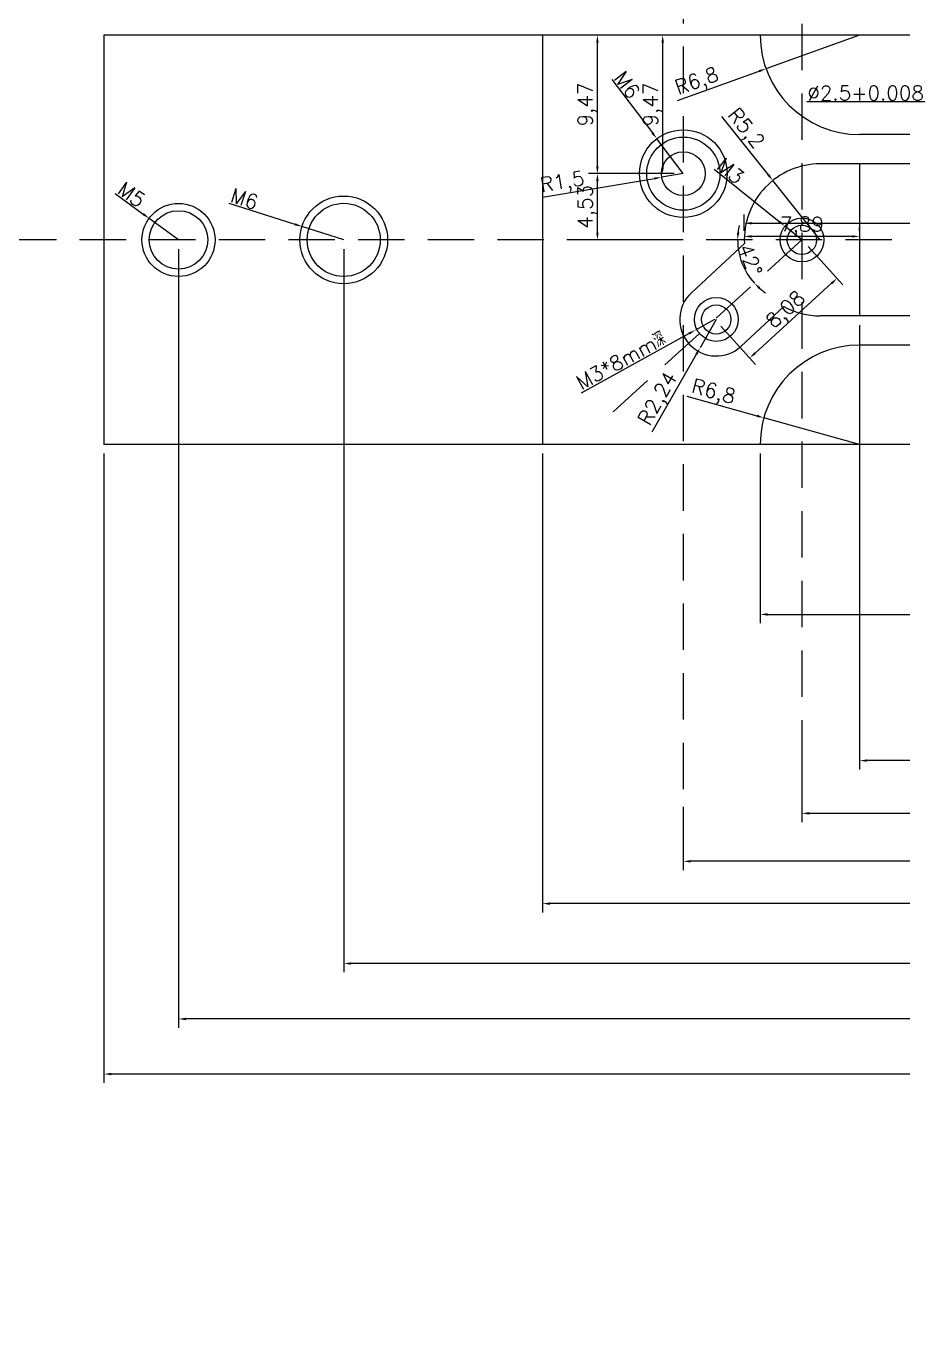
# Model space of a CAD drawing. Header units: millimetres. Extents: x 6817 to 10425, y -2870 to -164.
# Drawn here: x 9686.4 to 9746.4, y -462.8 to -373.3 of the extents above; entities that cross this region are included whole.
import ezdxf

# ---------------------------------------------------------------- set-up
doc = ezdxf.new("R2010")
doc.units = ezdxf.units.MM
doc.linetypes.add('HIDDEN', pattern=[9.525, 6.35, -3.175])
doc.layers.add('图层2', color=108, linetype='Continuous')
doc.styles.get("Standard").update_dxf_attribs({"font": 'txt', "bigfont": 'gbcbig.shx'})
doc.dimstyles.new('ISO-25', dxfattribs={"dimtxt": 1, "dimasz": 0.5, "dimexe": 0.6, "dimexo": 0.625, "dimgap": 0.1, "dimtad": 1, "dimtxsty": 'Standard', "dimcen": 2.5, "dimadec": 0, "dimazin": 0, "dimtfac": 1, "dimtmove": 0, "dimatfit": 3, "dimfxl": 1, "dimarcsym": 0})

# ---------------------------------------------------------------- blocks, each defined once
blk = doc.blocks.new('*D1215')
at = {"layer": 'Defpoints', "color": 0, "linetype": 'ByBlock', "transparency": 16777216}
for p in [(9743.433, -393.131), (9815.545, -403.181), (9743.433, -423.555)]:
    blk.add_point(p, dxfattribs=at)
at = {"layer": '图层2', "color": 0, "linetype": 'ByBlock', "lineweight": -2, "transparency": 16777216}
for p, q in [((9743.433, -393.756), (9743.433, -424.155)), ((9815.545, -403.806), (9815.545, -424.155)), ((9815.045, -423.555), (9743.933, -423.555))]:
    blk.add_line(p, q, dxfattribs=at)
at = {"layer": '图层2', "color": 0, "linetype": 'ByBlock', "transparency": 16777216}
for points in [[(9743.933, -423.472), (9743.933, -423.639), (9743.433, -423.555)], [(9815.045, -423.472), (9815.045, -423.639), (9815.545, -423.555)]]:
    blk.add_solid(points, dxfattribs=at)
at = {"layer": '图层2', "color": 0, "linetype": 'ByBlock', "transparency": 16777216, "insert": (9779.489, -422.872), "char_height": 1, "attachment_point": 5}
blk.add_mtext('72,11', dxfattribs=at)
blk = doc.blocks.new('*D725')
at = {"layer": 'Defpoints', "color": 0, "linetype": 'ByBlock', "transparency": 16777216}
for p in [(9815.545, -403.181), (9739.489, -423.174), (9739.489, -427.165)]:
    blk.add_point(p, dxfattribs=at)
at = {"layer": '图层2', "color": 0, "linetype": 'ByBlock', "lineweight": -2, "transparency": 16777216}
for p, q in [((9815.545, -403.806), (9815.545, -427.765)), ((9739.489, -423.799), (9739.489, -427.765)), ((9815.045, -427.165), (9739.989, -427.165))]:
    blk.add_line(p, q, dxfattribs=at)
at = {"layer": '图层2', "color": 0, "linetype": 'ByBlock', "transparency": 16777216}
for points in [[(9739.989, -427.082), (9739.989, -427.249), (9739.489, -427.165)], [(9815.045, -427.082), (9815.045, -427.249), (9815.545, -427.165)]]:
    blk.add_solid(points, dxfattribs=at)
at = {"layer": '图层2', "color": 0, "linetype": 'ByBlock', "transparency": 16777216, "insert": (9777.517, -426.482), "char_height": 1, "attachment_point": 5}
blk.add_mtext('76,06', dxfattribs=at)
blk = doc.blocks.new('*D726')
at = {"layer": 'Defpoints', "color": 0, "linetype": 'ByBlock', "transparency": 16777216}
for p in [(9815.545, -403.181), (9731.375, -426.089), (9731.375, -430.445)]:
    blk.add_point(p, dxfattribs=at)
at = {"layer": '图层2', "color": 0, "linetype": 'ByBlock', "lineweight": -2, "transparency": 16777216}
for p, q in [((9815.545, -403.806), (9815.545, -431.045)), ((9731.375, -426.714), (9731.375, -431.045)), ((9815.045, -430.445), (9731.875, -430.445))]:
    blk.add_line(p, q, dxfattribs=at)
at = {"layer": '图层2', "color": 0, "linetype": 'ByBlock', "transparency": 16777216}
for points in [[(9731.875, -430.362), (9731.875, -430.528), (9731.375, -430.445)], [(9815.045, -430.362), (9815.045, -430.528), (9815.545, -430.445)]]:
    blk.add_solid(points, dxfattribs=at)
at = {"layer": '图层2', "color": 0, "linetype": 'ByBlock', "transparency": 16777216, "insert": (9773.46, -429.762), "char_height": 1, "attachment_point": 5}
blk.add_mtext('84,17', dxfattribs=at)
blk = doc.blocks.new('*D1216')
at = {"layer": 'Defpoints', "color": 0, "linetype": 'ByBlock', "transparency": 16777216}
for p in [(9721.745, -401.931), (9815.545, -403.181), (9721.745, -433.342)]:
    blk.add_point(p, dxfattribs=at)
at = {"layer": '图层2', "color": 0, "linetype": 'ByBlock', "lineweight": -2, "transparency": 16777216}
for p, q in [((9721.745, -402.556), (9721.745, -433.942)), ((9815.545, -403.806), (9815.545, -433.942)), ((9815.045, -433.342), (9722.245, -433.342))]:
    blk.add_line(p, q, dxfattribs=at)
at = {"layer": '图层2', "color": 0, "linetype": 'ByBlock', "transparency": 16777216}
for points in [[(9722.245, -433.258), (9722.245, -433.425), (9721.745, -433.342)], [(9815.045, -433.258), (9815.045, -433.425), (9815.545, -433.342)]]:
    blk.add_solid(points, dxfattribs=at)
at = {"layer": '图层2', "color": 0, "linetype": 'ByBlock', "transparency": 16777216, "insert": (9768.645, -432.658), "char_height": 1, "attachment_point": 5}
blk.add_mtext('93,8', dxfattribs=at)
blk = doc.blocks.new('*D727')
at = {"layer": 'Defpoints', "color": 0, "linetype": 'ByBlock', "transparency": 16777216}
for p in [(9708.145, -387.931), (9815.545, -403.181), (9708.145, -437.438)]:
    blk.add_point(p, dxfattribs=at)
at = {"layer": '图层2', "color": 0, "linetype": 'ByBlock', "lineweight": -2, "transparency": 16777216}
for p, q in [((9708.145, -388.556), (9708.145, -438.038)), ((9815.545, -403.806), (9815.545, -438.038)), ((9815.045, -437.438), (9708.645, -437.438))]:
    blk.add_line(p, q, dxfattribs=at)
at = {"layer": '图层2', "color": 0, "linetype": 'ByBlock', "transparency": 16777216}
for points in [[(9708.645, -437.355), (9708.645, -437.522), (9708.145, -437.438)], [(9815.045, -437.355), (9815.045, -437.522), (9815.545, -437.438)]]:
    blk.add_solid(points, dxfattribs=at)
at = {"layer": '图层2', "color": 0, "linetype": 'ByBlock', "transparency": 16777216, "insert": (9761.845, -436.755), "char_height": 1, "attachment_point": 5}
blk.add_mtext('107,4', dxfattribs=at)
blk = doc.blocks.new('*D1217')
at = {"layer": 'Defpoints', "color": 0, "linetype": 'ByBlock', "transparency": 16777216}
for p in [(9691.745, -401.931), (9815.545, -402.556), (9691.745, -444.998)]:
    blk.add_point(p, dxfattribs=at)
at = {"layer": '图层2', "color": 0, "linetype": 'ByBlock', "lineweight": -2, "transparency": 16777216}
for p, q in [((9691.745, -402.556), (9691.745, -445.598)), ((9815.545, -403.181), (9815.545, -445.598)), ((9815.045, -444.998), (9692.245, -444.998))]:
    blk.add_line(p, q, dxfattribs=at)
at = {"layer": '图层2', "color": 0, "linetype": 'ByBlock', "transparency": 16777216}
for points in [[(9692.245, -444.915), (9692.245, -445.082), (9691.745, -444.998)], [(9815.045, -444.915), (9815.045, -445.082), (9815.545, -444.998)]]:
    blk.add_solid(points, dxfattribs=at)
at = {"layer": '图层2', "color": 0, "linetype": 'ByBlock', "transparency": 16777216, "insert": (9753.645, -444.315), "char_height": 1, "attachment_point": 5}
blk.add_mtext('123,8', dxfattribs=at)
blk = doc.blocks.new('*D729')
at = {"layer": 'Defpoints', "color": 0, "linetype": 'ByBlock', "transparency": 16777216}
for p in [(9738.32, -386.991), (9739.489, -387.931)]:
    blk.add_point(p, dxfattribs=at)
at = {"layer": '图层2', "color": 0, "linetype": 'ByBlock', "lineweight": -2, "transparency": 16777216}
for p, q in [((9733.49, -383.105), (9737.931, -386.677)), ((9739.489, -387.931), (9738.32, -386.991))]:
    blk.add_line(p, q, dxfattribs=at)
at = {"layer": '图层2', "color": 0, "linetype": 'ByBlock', "transparency": 16777216}
blk.add_solid([(9737.983, -386.612), (9737.879, -386.742), (9738.32, -386.991)], dxfattribs=at)
at = {"layer": '图层2', "color": 0, "linetype": 'ByBlock', "transparency": 16777216, "insert": (9734.594, -383.222), "char_height": 1, "attachment_point": 5, "rotation": 321.18159}
blk.add_mtext('M3', dxfattribs=at)
blk = doc.blocks.new('*D1220')
at = {"layer": 'Defpoints', "color": 0, "linetype": 'ByBlock', "transparency": 16777216}
for p in [(9737.497, -383.87), (9740.745, -387.931)]:
    blk.add_point(p, dxfattribs=at)
at = {"layer": '图层2', "color": 0, "linetype": 'ByBlock', "lineweight": -2, "transparency": 16777216}
for p, q in [((9733.992, -379.487), (9737.185, -383.48)), ((9740.745, -387.931), (9737.497, -383.87))]:
    blk.add_line(p, q, dxfattribs=at)
at = {"layer": '图层2', "color": 0, "linetype": 'ByBlock', "transparency": 16777216}
blk.add_solid([(9737.25, -383.428), (9737.12, -383.532), (9737.497, -383.87)], dxfattribs=at)
at = {"layer": '图层2', "color": 0, "linetype": 'ByBlock', "transparency": 16777216, "insert": (9735.577, -380.375), "char_height": 1, "attachment_point": 5, "rotation": 308.65356}
blk.add_mtext('R5,2', dxfattribs=at)
blk = doc.blocks.new('*D1221')
at = {"layer": 'Defpoints', "color": 0, "linetype": 'ByBlock', "transparency": 16777216}
for p in [(9743.433, -373.931), (9737.03, -376.221)]:
    blk.add_point(p, dxfattribs=at)
at = {"layer": '图层2', "color": 0, "linetype": 'ByBlock', "lineweight": -2, "transparency": 16777216}
for p, q in [((9743.433, -373.931), (9737.03, -376.221)), ((9730.979, -378.386), (9736.559, -376.39))]:
    blk.add_line(p, q, dxfattribs=at)
at = {"layer": '图层2', "color": 0, "linetype": 'ByBlock', "transparency": 16777216}
blk.add_solid([(9736.531, -376.311), (9736.587, -376.468), (9737.03, -376.221)], dxfattribs=at)
at = {"layer": '图层2', "color": 0, "linetype": 'ByBlock', "transparency": 16777216, "insert": (9732.334, -377.176), "char_height": 1, "attachment_point": 5, "rotation": 19.68368}
blk.add_mtext('R6,8', dxfattribs=at)
blk = doc.blocks.new('*D1222')
at = {"layer": 'Defpoints', "color": 0, "linetype": 'ByBlock', "transparency": 16777216}
for p in [(9736.883, -400.102), (9743.433, -401.931)]:
    blk.add_point(p, dxfattribs=at)
at = {"layer": '图层2', "color": 0, "linetype": 'ByBlock', "lineweight": -2, "transparency": 16777216}
for p, q in [((9731.605, -398.628), (9736.402, -399.967)), ((9743.433, -401.931), (9736.883, -400.102))]:
    blk.add_line(p, q, dxfattribs=at)
at = {"layer": '图层2', "color": 0, "linetype": 'ByBlock', "transparency": 16777216}
blk.add_solid([(9736.424, -399.887), (9736.379, -400.048), (9736.883, -400.102)], dxfattribs=at)
at = {"layer": '图层2', "color": 0, "linetype": 'ByBlock', "transparency": 16777216, "insert": (9733.41, -398.422), "char_height": 1, "attachment_point": 5, "rotation": 344.39497}
blk.add_mtext('R6,8', dxfattribs=at)
blk = doc.blocks.new('*D730')
at = {"layer": 'Defpoints', "color": 0, "linetype": 'ByBlock', "transparency": 16777216}
for p in [(9733.515, -393.377), (9732.201, -394.1)]:
    blk.add_point(p, dxfattribs=at)
at = {"layer": '图层2', "color": 0, "linetype": 'ByBlock', "lineweight": -2, "transparency": 16777216}
for p, q in [((9733.515, -393.377), (9732.201, -394.1)), ((9724.401, -398.393), (9731.763, -394.341))]:
    blk.add_line(p, q, dxfattribs=at)
at = {"layer": '图层2', "color": 0, "linetype": 'ByBlock', "transparency": 16777216}
blk.add_solid([(9731.723, -394.268), (9731.803, -394.414), (9732.201, -394.1)], dxfattribs=at)
at = {"layer": '图层2', "color": 0, "linetype": 'ByBlock', "transparency": 16777216, "insert": (9727.104, -396.177), "char_height": 1, "attachment_point": 5, "rotation": 28.82586}
blk.add_mtext('M3*8mm深', dxfattribs=at)
blk = doc.blocks.new('*D731')
at = {"layer": 'Defpoints', "color": 0, "linetype": 'ByBlock', "transparency": 16777216}
for p in [(9733.629, -393.377), (9732.518, -395.322)]:
    blk.add_point(p, dxfattribs=at)
at = {"layer": '图层2', "color": 0, "linetype": 'ByBlock', "lineweight": -2, "transparency": 16777216}
for p, q in [((9733.629, -393.377), (9732.518, -395.322)), ((9729.234, -401.069), (9732.27, -395.756))]:
    blk.add_line(p, q, dxfattribs=at)
at = {"layer": '图层2', "color": 0, "linetype": 'ByBlock', "transparency": 16777216}
blk.add_solid([(9732.197, -395.715), (9732.342, -395.798), (9732.518, -395.322)], dxfattribs=at)
at = {"layer": '图层2', "color": 0, "linetype": 'ByBlock', "transparency": 16777216, "insert": (9729.724, -398.835), "char_height": 1, "attachment_point": 5, "rotation": 60.25846}
blk.add_mtext('R2,24', dxfattribs=at)
blk = doc.blocks.new('*D732')
at = {"layer": 'Defpoints', "color": 0, "linetype": 'ByBlock', "transparency": 16777216}
for p in [(9705.288, -387.018), (9708.145, -387.931)]:
    blk.add_point(p, dxfattribs=at)
at = {"layer": '图层2', "color": 0, "linetype": 'ByBlock', "lineweight": -2, "transparency": 16777216}
for p, q in [((9700.278, -385.416), (9704.812, -386.865)), ((9708.145, -387.931), (9705.288, -387.018))]:
    blk.add_line(p, q, dxfattribs=at)
at = {"layer": '图层2', "color": 0, "linetype": 'ByBlock', "transparency": 16777216}
blk.add_solid([(9704.837, -386.786), (9704.786, -386.945), (9705.288, -387.018)], dxfattribs=at)
at = {"layer": '图层2', "color": 0, "linetype": 'ByBlock', "transparency": 16777216, "insert": (9701.35, -385.129), "char_height": 1, "attachment_point": 5, "rotation": 342.27297}
blk.add_mtext('M6', dxfattribs=at)
blk = doc.blocks.new('*D734')
at = {"layer": 'Defpoints', "color": 0, "linetype": 'ByBlock', "transparency": 16777216}
for p in [(9748.361, -378.485), (9748.361, -380.731), (9750.861, -380.731)]:
    blk.add_point(p, dxfattribs=at)
at = {"layer": '图层2', "color": 0, "linetype": 'ByBlock', "lineweight": -2, "transparency": 16777216}
for p, q in [((9748.361, -378.485), (9739.828, -378.485)), ((9748.361, -380.106), (9748.361, -377.885)), ((9750.361, -378.485), (9748.861, -378.485)), ((9750.861, -380.106), (9750.861, -377.885))]:
    blk.add_line(p, q, dxfattribs=at)
at = {"layer": '图层2', "color": 0, "linetype": 'ByBlock', "transparency": 16777216}
for points in [[(9748.861, -378.401), (9748.861, -378.568), (9748.361, -378.485)], [(9750.361, -378.401), (9750.361, -378.568), (9750.861, -378.485)]]:
    blk.add_solid(points, dxfattribs=at)
at = {"layer": '图层2', "color": 0, "linetype": 'ByBlock', "transparency": 16777216, "insert": (9743.845, -377.885), "char_height": 1, "attachment_point": 5}
blk.add_mtext('%%C2.5+0.008', dxfattribs=at)
blk = doc.blocks.new('*D738')
at = {"layer": 'Defpoints', "color": 0, "linetype": 'ByBlock', "transparency": 16777216}
for p in [(9729.564, -381.01), (9731.375, -383.401)]:
    blk.add_point(p, dxfattribs=at)
at = {"layer": '图层2', "color": 0, "linetype": 'ByBlock', "lineweight": -2, "transparency": 16777216}
for p, q in [((9726.489, -376.949), (9729.262, -380.611)), ((9731.375, -383.401), (9729.564, -381.01))]:
    blk.add_line(p, q, dxfattribs=at)
at = {"layer": '图层2', "color": 0, "linetype": 'ByBlock', "transparency": 16777216}
blk.add_solid([(9729.328, -380.561), (9729.196, -380.661), (9729.564, -381.01)], dxfattribs=at)
at = {"layer": '图层2', "color": 0, "linetype": 'ByBlock', "transparency": 16777216, "insert": (9727.53, -377.331), "char_height": 1, "attachment_point": 5, "rotation": 307.13927}
blk.add_mtext('M6', dxfattribs=at)
blk = doc.blocks.new('*D1228')
at = {"layer": 'Defpoints', "color": 0, "linetype": 'ByBlock', "transparency": 16777216}
for p in [(9729.895, -383.646), (9731.375, -383.401)]:
    blk.add_point(p, dxfattribs=at)
at = {"layer": '图层2', "color": 0, "linetype": 'ByBlock', "lineweight": -2, "transparency": 16777216}
for p, q in [((9721.733, -385), (9729.402, -383.728)), ((9731.375, -383.401), (9729.895, -383.646))]:
    blk.add_line(p, q, dxfattribs=at)
at = {"layer": '图层2', "color": 0, "linetype": 'ByBlock', "transparency": 16777216}
blk.add_solid([(9729.388, -383.646), (9729.416, -383.81), (9729.895, -383.646)], dxfattribs=at)
at = {"layer": '图层2', "color": 0, "linetype": 'ByBlock', "transparency": 16777216, "insert": (9723.117, -384.078), "char_height": 1, "attachment_point": 5, "rotation": 9.41569}
blk.add_mtext('R1,5', dxfattribs=at)
blk = doc.blocks.new('*D739')
at = {"layer": 'Defpoints', "color": 0, "linetype": 'ByBlock', "transparency": 16777216}
for p in [(9725.498, -383.401), (9731.375, -383.401), (9729.135, -387.931)]:
    blk.add_point(p, dxfattribs=at)
at = {"layer": '图层2', "color": 0, "linetype": 'ByBlock', "lineweight": -2, "transparency": 16777216}
for p, q in [((9730.75, -383.401), (9724.898, -383.401)), ((9725.498, -387.431), (9725.498, -383.901)), ((9728.51, -387.931), (9724.898, -387.931))]:
    blk.add_line(p, q, dxfattribs=at)
at = {"layer": '图层2', "color": 0, "linetype": 'ByBlock', "transparency": 16777216}
for points in [[(9725.415, -383.901), (9725.582, -383.901), (9725.498, -383.401)], [(9725.415, -387.431), (9725.582, -387.431), (9725.498, -387.931)]]:
    blk.add_solid(points, dxfattribs=at)
at = {"layer": '图层2', "color": 0, "linetype": 'ByBlock', "transparency": 16777216, "insert": (9724.815, -385.666), "char_height": 1, "attachment_point": 5, "rotation": 90}
blk.add_mtext('4,53', dxfattribs=at)
blk = doc.blocks.new('*D1330')
at = {"layer": 'Defpoints', "color": 0, "linetype": 'ByBlock', "transparency": 16777216}
for p in [(9725.498, -373.931), (9731.375, -373.931), (9731.375, -383.401)]:
    blk.add_point(p, dxfattribs=at)
at = {"layer": '图层2', "color": 0, "linetype": 'ByBlock', "lineweight": -2, "transparency": 16777216}
for p, q in [((9730.75, -373.931), (9724.898, -373.931)), ((9725.498, -382.901), (9725.498, -374.431)), ((9730.75, -383.401), (9724.898, -383.401))]:
    blk.add_line(p, q, dxfattribs=at)
at = {"layer": '图层2', "color": 0, "linetype": 'ByBlock', "transparency": 16777216}
for points in [[(9725.415, -374.431), (9725.582, -374.431), (9725.498, -373.931)], [(9725.415, -382.901), (9725.582, -382.901), (9725.498, -383.401)]]:
    blk.add_solid(points, dxfattribs=at)
at = {"layer": '图层2', "color": 0, "linetype": 'ByBlock', "transparency": 16777216, "insert": (9724.815, -378.666), "char_height": 1, "attachment_point": 5, "rotation": 90}
blk.add_mtext('9,47', dxfattribs=at)
blk = doc.blocks.new('*D1331')
at = {"layer": 'Defpoints', "color": 0, "linetype": 'ByBlock', "transparency": 16777216}
for p in [(9652.686, -387.931), (9739.489, -387.931), (9826.604, -387.931), (9735.224, -389.004), (9726.097, -400.14)]:
    blk.add_point(p, dxfattribs=at)
at = {"layer": '图层2', "color": 0, "linetype": 'ByBlock', "transparency": 16777216}
for start, end in [(166.96588, 173.48294), (180, 222.35383), (228.87089, 235.38795)]:
    blk.add_arc((9739.489, -387.931), 4.398, start, end, dxfattribs=at)
for points in [[(9735.203, -387.437), (9735.036, -387.427), (9735.091, -387.931)], [(9736.538, -391.303), (9736.654, -391.184), (9736.239, -390.894)]]:
    blk.add_solid(points, dxfattribs=at)
at = {"layer": '图层2', "color": 0, "linetype": 'ByBlock', "transparency": 16777216, "insert": (9735.947, -389.303), "char_height": 1, "attachment_point": 5, "rotation": 291.17691}
blk.add_mtext('42°', dxfattribs=at)
blk = doc.blocks.new('*D786')
at = {"layer": 'Defpoints', "color": 0, "linetype": 'ByBlock', "transparency": 16777216}
for p in [(9739.489, -387.931), (9733.515, -393.377), (9735.916, -396.011)]:
    blk.add_point(p, dxfattribs=at)
at = {"layer": '图层2', "color": 0, "linetype": 'ByBlock', "lineweight": -2, "transparency": 16777216}
for p, q in [((9739.91, -388.393), (9742.294, -391.008)), ((9741.521, -390.902), (9736.286, -395.674)), ((9733.936, -393.839), (9736.32, -396.454))]:
    blk.add_line(p, q, dxfattribs=at)
at = {"layer": '图层2', "color": 0, "linetype": 'ByBlock', "transparency": 16777216}
for points in [[(9741.465, -390.84), (9741.577, -390.963), (9741.89, -390.565)], [(9736.23, -395.613), (9736.342, -395.736), (9735.916, -396.011)]]:
    blk.add_solid(points, dxfattribs=at)
at = {"layer": '图层2', "color": 0, "linetype": 'ByBlock', "transparency": 16777216, "insert": (9738.443, -392.783), "char_height": 1, "attachment_point": 5, "rotation": 42.35383}
blk.add_mtext('8,08', dxfattribs=at)
blk = doc.blocks.new('*D787')
at = {"layer": 'Defpoints', "color": 0, "linetype": 'ByBlock', "transparency": 16777216}
for p in [(9694.828, -386.458), (9696.845, -387.935)]:
    blk.add_point(p, dxfattribs=at)
at = {"layer": '图层2', "color": 0, "linetype": 'ByBlock', "lineweight": -2, "transparency": 16777216}
for p, q in [((9692.516, -384.764), (9694.425, -386.162)), ((9696.845, -387.935), (9694.828, -386.458))]:
    blk.add_line(p, q, dxfattribs=at)
at = {"layer": '图层2', "color": 0, "linetype": 'ByBlock', "transparency": 16777216}
blk.add_solid([(9694.474, -386.095), (9694.376, -386.23), (9694.828, -386.458)], dxfattribs=at)
at = {"layer": '图层2', "color": 0, "linetype": 'ByBlock', "transparency": 16777216, "insert": (9693.623, -384.831), "char_height": 1, "attachment_point": 5, "rotation": 323.78526}
blk.add_mtext('M5', dxfattribs=at)
blk = doc.blocks.new('*D788')
at = {"layer": 'Defpoints', "color": 0, "linetype": 'ByBlock', "transparency": 16777216}
for p in [(9696.845, -387.935), (9815.545, -402.556), (9696.845, -441.232)]:
    blk.add_point(p, dxfattribs=at)
at = {"layer": '图层2', "color": 0, "linetype": 'ByBlock', "lineweight": -2, "transparency": 16777216}
for p, q in [((9696.845, -388.56), (9696.845, -441.832)), ((9815.545, -403.181), (9815.545, -441.832)), ((9815.045, -441.232), (9697.345, -441.232))]:
    blk.add_line(p, q, dxfattribs=at)
at = {"layer": '图层2', "color": 0, "linetype": 'ByBlock', "transparency": 16777216}
for points in [[(9697.345, -441.149), (9697.345, -441.315), (9696.845, -441.232)], [(9815.045, -441.149), (9815.045, -441.315), (9815.545, -441.232)]]:
    blk.add_solid(points, dxfattribs=at)
at = {"layer": '图层2', "color": 0, "linetype": 'ByBlock', "transparency": 16777216, "insert": (9756.195, -440.549), "char_height": 1, "attachment_point": 5}
blk.add_mtext('118,7', dxfattribs=at)
blk = doc.blocks.new('*D1851')
at = {"layer": 'Defpoints', "color": 0, "linetype": 'ByBlock'}
for p in [(9736.633, -401.931), (9815.545, -401.931), (9815.545, -413.555)]:
    blk.add_point(p, dxfattribs=at)
at = {"layer": '图层2', "color": 0, "linetype": 'ByBlock', "lineweight": -2}
for p, q in [((9736.633, -402.556), (9736.633, -414.155)), ((9815.545, -402.556), (9815.545, -414.155)), ((9737.133, -413.555), (9815.045, -413.555))]:
    blk.add_line(p, q, dxfattribs=at)
at = {"layer": '图层2', "color": 0, "linetype": 'ByBlock'}
for points in [[(9737.133, -413.472), (9737.133, -413.639), (9736.633, -413.555)], [(9815.045, -413.472), (9815.045, -413.639), (9815.545, -413.555)]]:
    blk.add_solid(points, dxfattribs=at)
at = {"layer": '图层2', "color": 0, "linetype": 'ByBlock', "insert": (9776.089, -412.872), "char_height": 1, "attachment_point": 5}
blk.add_mtext('78,91', dxfattribs=at)
blk = doc.blocks.new('*D1859')
at = {"layer": 'Defpoints', "color": 0, "linetype": 'ByBlock'}
for p in [(9792.952, -386.797), (9735.545, -387.931), (9792.952, -387.931)]:
    blk.add_point(p, dxfattribs=at)
at = {"layer": '图层2', "color": 0, "linetype": 'ByBlock', "lineweight": -2}
for p, q in [((9735.545, -387.306), (9735.545, -386.197)), ((9792.952, -387.306), (9792.952, -386.197)), ((9736.045, -386.797), (9792.452, -386.797))]:
    blk.add_line(p, q, dxfattribs=at)
at = {"layer": '图层2', "color": 0, "linetype": 'ByBlock'}
for points in [[(9736.045, -386.713), (9736.045, -386.88), (9735.545, -386.797)], [(9792.452, -386.713), (9792.452, -386.88), (9792.952, -386.797)]]:
    blk.add_solid(points, dxfattribs=at)
at = {"layer": '图层2', "color": 0, "linetype": 'ByBlock', "insert": (9764.249, -386.113), "char_height": 1, "attachment_point": 5}
blk.add_mtext('57,41', dxfattribs=at)
blk = doc.blocks.new('*D1860')
at = {"layer": 'Defpoints', "color": 0, "linetype": 'ByBlock'}
for p in [(9735.545, -387.695), (9735.545, -387.931), (9743.433, -387.931)]:
    blk.add_point(p, dxfattribs=at)
at = {"layer": '图层2', "color": 0, "linetype": 'ByBlock', "lineweight": -2}
for p, q in [((9735.545, -387.306), (9735.545, -387.095)), ((9743.433, -387.306), (9743.433, -387.095)), ((9742.933, -387.695), (9736.045, -387.695))]:
    blk.add_line(p, q, dxfattribs=at)
at = {"layer": '图层2', "color": 0, "linetype": 'ByBlock'}
for points in [[(9736.045, -387.611), (9736.045, -387.778), (9735.545, -387.695)], [(9742.933, -387.611), (9742.933, -387.778), (9743.433, -387.695)]]:
    blk.add_solid(points, dxfattribs=at)
at = {"layer": '图层2', "color": 0, "linetype": 'ByBlock', "insert": (9739.489, -387.011), "char_height": 1, "attachment_point": 5}
blk.add_mtext('7,89', dxfattribs=at)
blk = doc.blocks.new('*D1873')
at = {"layer": 'Defpoints', "color": 0, "linetype": 'ByBlock'}
for p in [(9729.964, -373.931), (9731.375, -373.931), (9731.375, -383.401)]:
    blk.add_point(p, dxfattribs=at)
at = {"layer": '图层2', "color": 0, "linetype": 'ByBlock', "lineweight": -2}
for p, q in [((9730.75, -373.931), (9729.364, -373.931)), ((9729.964, -382.901), (9729.964, -374.431)), ((9730.75, -383.401), (9729.364, -383.401))]:
    blk.add_line(p, q, dxfattribs=at)
at = {"layer": '图层2', "color": 0, "linetype": 'ByBlock'}
for points in [[(9729.881, -374.431), (9730.048, -374.431), (9729.964, -373.931)], [(9729.881, -382.901), (9730.048, -382.901), (9729.964, -383.401)]]:
    blk.add_solid(points, dxfattribs=at)
at = {"layer": '图层2', "color": 0, "linetype": 'ByBlock', "insert": (9729.281, -378.666), "char_height": 1, "attachment_point": 5, "rotation": 90}
blk.add_mtext('9,47', dxfattribs=at)
blk = doc.blocks.new('*D2126')
at = {"layer": 'Defpoints', "color": 0, "linetype": 'ByBlock'}
for p in [(10223.657, -339.202), (10223.657, -344.877), (10247.603, -344.877)]:
    blk.add_point(p, dxfattribs=at)
at = {"layer": 'Defpoints', "color": 0, "linetype": 'ByBlock', "transparency": 16777216}
for p in [(8490.813, -2490.52), (8490.813, -2500.59), (8495.813, -2500.59)]:
    blk.add_point(p, dxfattribs=at)
at = {"layer": '图层2', "color": 0, "linetype": 'ByBlock', "lineweight": -2}
for p, q in [((10224.282, -339.202), (10248.203, -339.202)), ((10247.603, -339.702), (10247.603, -344.377)), ((10224.282, -344.877), (10248.203, -344.877))]:
    blk.add_line(p, q, dxfattribs=at)
at = {"layer": '图层2', "color": 0, "linetype": 'ByBlock', "lineweight": -2, "transparency": 16777216}
for p, q in [((8490.813, -2499.965), (8490.813, -2489.92)), ((8495.313, -2490.52), (8491.313, -2490.52)), ((8495.813, -2499.965), (8495.813, -2489.92))]:
    blk.add_line(p, q, dxfattribs=at)
at = {"layer": '图层2', "color": 0, "linetype": 'ByBlock'}
for points in [[(10247.52, -339.702), (10247.687, -339.702), (10247.603, -339.202)], [(10247.52, -344.377), (10247.687, -344.377), (10247.603, -344.877)]]:
    blk.add_solid(points, dxfattribs=at)
at = {"layer": '图层2', "color": 0, "linetype": 'ByBlock', "transparency": 16777216}
for points in [[(8491.313, -2490.437), (8491.313, -2490.604), (8490.813, -2490.52)], [(8495.313, -2490.437), (8495.313, -2490.604), (8495.813, -2490.52)]]:
    blk.add_solid(points, dxfattribs=at)
at = {"layer": '图层2', "color": 0, "linetype": 'ByBlock', "insert": (10246.92, -342.039), "char_height": 1, "attachment_point": 5, "rotation": 90}
blk.add_mtext('5,67', dxfattribs=at)
at = {"layer": '图层2', "color": 0, "linetype": 'ByBlock', "transparency": 16777216, "insert": (8493.313, -2489.17), "char_height": 2.5, "attachment_point": 5}
blk.add_mtext('5', dxfattribs=at)
blk = doc.blocks.new('*D2135')
at = {"layer": 'Defpoints', "color": 0, "linetype": 'ByBlock'}
for p in [(10217.809, -308.872), (10215.309, -322.353), (10217.809, -322.353), (8520.699, -2501.899), (8521.923, -2501.875), (8521.325, -2502.94), (8534.065, -2513.083), (8534.065, -2513.083)]:
    blk.add_point(p, dxfattribs=at)
at = {"layer": '图层2', "color": 0, "linetype": 'ByBlock', "lineweight": -2}
for p, q in [((10215.309, -321.728), (10215.309, -308.272)), ((10215.809, -308.872), (10217.309, -308.872)), ((10217.809, -321.728), (10217.809, -308.272)), ((8521.603, -2500.9), (8522.675, -2499.803)), ((8521.464, -2501.451), (8520.818, -2500.855)), ((8520.836, -2502.55), (8519.961, -2501.854))]:
    blk.add_line(p, q, dxfattribs=at)
for start, end in [(135.64919, 137.29304), (138.93689, 139.83176)]:
    blk.add_arc((8534.065, -2513.083), 17.428, start, end, dxfattribs=at)
at = {"layer": '图层2', "color": 0, "linetype": 'ByBlock'}
for points in [[(10215.809, -308.788), (10215.809, -308.955), (10215.309, -308.872)], [(10217.309, -308.788), (10217.309, -308.955), (10217.809, -308.872)], [(8520.863, -2501.579), (8520.987, -2501.69), (8521.259, -2501.262)], [(8520.812, -2501.894), (8520.683, -2501.788), (8520.431, -2502.228)]]:
    blk.add_solid(points, dxfattribs=at)
at = {"layer": '图层2', "color": 0, "linetype": 'ByBlock', "insert": (10216.559, -308.188), "char_height": 1, "attachment_point": 5}
blk.add_mtext('2,5', dxfattribs=at)
at = {"layer": '图层2', "color": 0, "linetype": 'ByBlock', "insert": (8521.71, -2499.932), "char_height": 1, "attachment_point": 5, "rotation": 45.64919}
blk.add_mtext('4°', dxfattribs=at)
blk = doc.blocks.new('*D2136')
at = {"layer": 'Defpoints', "color": 0, "linetype": 'ByBlock'}
for p in [(10215.309, -305.16), (10187.985, -322.353), (10215.309, -322.353), (8518.444, -2501.943), (8521.325, -2502.94), (8518.95, -2504.556), (8534.065, -2513.083), (8534.065, -2513.083)]:
    blk.add_point(p, dxfattribs=at)
at = {"layer": '图层2', "color": 0, "linetype": 'ByBlock', "lineweight": -2}
for p, q in [((10187.985, -321.728), (10187.985, -304.56)), ((10188.485, -305.16), (10214.809, -305.16)), ((10215.309, -321.728), (10215.309, -304.56)), ((8520.836, -2502.55), (8518.586, -2500.759)), ((8518.406, -2504.249), (8516.832, -2503.361))]:
    blk.add_line(p, q, dxfattribs=at)
blk.add_arc((8534.065, -2513.083), 19.186, 142.96881, 149.0795, dxfattribs=at)
at = {"layer": '图层2', "color": 0, "linetype": 'ByBlock'}
for points in [[(10188.485, -305.076), (10188.485, -305.243), (10187.985, -305.16)], [(10214.809, -305.076), (10214.809, -305.243), (10215.309, -305.16)], [(8518.683, -2501.477), (8518.815, -2501.579), (8519.055, -2501.133)], [(8517.678, -2503.266), (8517.534, -2503.182), (8517.355, -2503.656)]]:
    blk.add_solid(points, dxfattribs=at)
at = {"layer": '图层2', "color": 0, "linetype": 'ByBlock', "insert": (10201.647, -304.476), "char_height": 1, "attachment_point": 5}
blk.add_mtext('27,32', dxfattribs=at)
at = {"layer": '图层2', "color": 0, "linetype": 'ByBlock', "insert": (8517.657, -2502.025), "char_height": 1, "attachment_point": 5, "rotation": 56.02416}
blk.add_mtext('9°', dxfattribs=at)

msp = doc.modelspace()

# ---------------------------------------------------------------- linework, layer by layer
at = {"layer": '图层2', "color": 3, "linetype": 'HIDDEN', "ltscale": 0.5}
for p, q in [((9731.375, -360.423), (9731.375, -426.089)), ((9739.489, -363.629), (9739.489, -425.02)), ((9826.604, -387.931), (9652.686, -387.931)), ((9739.489, -387.931), (9726.097, -400.14))]:
    msp.add_line(p, q, dxfattribs=at)
at = {"layer": '图层2', "color": 2, "linetype": 'ByBlock'}
for p, q in [((9691.745, -373.931), (9691.745, -401.931)), ((9812.545, -373.931), (9691.745, -373.931)), ((9721.745, -373.931), (9721.745, -401.931)), ((9787.752, -380.731), (9743.433, -380.731)), ((9787.752, -382.731), (9740.745, -382.731)), ((9743.433, -382.731), (9743.433, -393.131)), ((9735.551, -388.178), (9731.927, -391.546)), ((9738.252, -392.494), (9735.331, -395.208)), ((9787.752, -393.131), (9740.745, -393.131)), ((9787.752, -395.131), (9743.433, -395.131)), ((9812.545, -401.931), (9691.745, -401.931))]:
    msp.add_line(p, q, dxfattribs=at)
at = {"layer": '图层2', "color": 4, "linetype": 'ByBlock'}
for centre, radius in [((9731.375, -383.401), 3), ((9708.145, -387.931), 3), ((9696.845, -387.935), 2.5), ((9739.489, -387.931), 1.5), ((9733.629, -393.377), 1.5)]:
    msp.add_circle(centre, radius, dxfattribs=at)
at = {"layer": '图层2', "color": 1, "linetype": 'ByBlock'}
for centre, radius in [((9731.375, -383.401), 2.5), ((9731.375, -383.401), 1.5), ((9708.145, -387.931), 2.5), ((9696.845, -387.935), 2), ((9739.489, -387.931), 1), ((9733.629, -393.377), 1)]:
    msp.add_circle(centre, radius, dxfattribs=at)
at = {"layer": '图层2', "color": 2, "linetype": 'ByBlock'}
for centre, radius, start, end in [((9743.433, -373.931), 6.8, 180, 270), ((9740.745, -387.931), 5.2, 90, 182.72003), ((9733.629, -393.377), 2.5, 132.90356, 312.90356), ((9740.745, -387.931), 5.2, 241.34289, 270), ((9743.433, -401.931), 6.8, 90, 180)]:
    msp.add_arc(centre, radius, start, end, dxfattribs=at)

# ---------------------------------------------------------------- dimensions: what is measured, and where the dimension line sits
for base, p1, p2, picture, middle in [((10215.309, -305.16), (10187.985, -322.353), (10215.309, -322.353), '*D2136', (10201.647, -304.476)), ((10217.809, -308.872), (10215.309, -322.353), (10217.809, -322.353), '*D2135', (10216.559, -308.188))]:
    dim = msp.add_linear_dim(base=base, p1=p1, p2=p2, dimstyle='ISO-25', dxfattribs=at)
    dim.commit()
    dim.dimension.update_dxf_attribs({"geometry": picture, "text_midpoint": middle})
dim = msp.add_linear_dim(base=(10247.6033, -344.8767), p1=(10223.6566, -339.202), p2=(10223.6566, -344.8767), angle=90, dimstyle='ISO-25', dxfattribs=at)
dim.commit()
dim.dimension.update_dxf_attribs({"geometry": '*D2126', "text_midpoint": (10246.9199, -342.0394)})
at = {"layer": '图层2', "color": 6, "linetype": 'ByBlock'}
for base, p1, p2, angle, picture, middle in [((9725.498, -373.931), (9731.375, -383.401), (9731.375, -373.931), 90, '*D1330', (9724.815, -378.666)), ((9725.498, -383.401), (9729.135, -387.931), (9731.375, -383.401), 270, '*D739', (9724.815, -385.666)), ((9696.845, -441.232), (9815.545, -402.556), (9696.845, -387.935), 180, '*D788', (9756.195, -440.549)), ((9708.145, -437.438), (9815.545, -403.181), (9708.145, -387.931), 180, '*D727', (9761.845, -436.755)), ((9743.433, -423.555), (9815.545, -403.181), (9743.433, -393.131), 180, '*D1215', (9779.489, -422.872)), ((9691.745, -444.998), (9815.545, -402.556), (9691.745, -401.931), 180, '*D1217', (9753.645, -444.315)), ((9721.745, -433.342), (9815.545, -403.181), (9721.745, -401.931), 180, '*D1216', (9768.645, -432.658)), ((9731.375, -430.445), (9815.545, -403.181), (9731.375, -426.089), 180, '*D726', (9773.46, -429.762)), ((9739.489, -427.165), (9815.545, -403.181), (9739.489, -423.174), 180, '*D725', (9777.517, -426.482))]:
    dim = msp.add_linear_dim(base=base, p1=p1, p2=p2, angle=angle, dimstyle='ISO-25', dxfattribs=at)
    dim.commit()
    dim.dimension.update_dxf_attribs({"geometry": picture, "text_midpoint": middle})
at = {"layer": '图层2', "color": 3, "linetype": 'ByBlock'}
dim = msp.add_linear_dim(base=(9729.964, -373.931), p1=(9731.375, -383.401), p2=(9731.375, -373.931), angle=90, dimstyle='ISO-25', dxfattribs=at)
dim.commit()
dim.dimension.update_dxf_attribs({"geometry": '*D1873', "text_midpoint": (9729.281, -378.666)})
at = {"layer": '图层2', "color": 6, "linetype": 'ByBlock'}
for center, mpoint, picture, middle in [((9743.433, -373.931), (9737.03, -376.221), '*D1221', (9732.564, -377.819)), ((9740.745, -387.931), (9737.497, -383.87), '*D1220', (9735.043, -380.802)), ((9731.375, -383.401), (9729.895, -383.646), '*D1228', (9723.229, -384.752)), ((9733.629, -393.377), (9732.518, -395.322), '*D731', (9730.317, -399.174)), ((9743.433, -401.931), (9736.883, -400.102), '*D1222', (9733.226, -399.08))]:
    dim = msp.add_radius_dim(center=center, mpoint=mpoint, dimstyle='ISO-25', dxfattribs=at)
    dim.commit()
    dim.dimension.update_dxf_attribs({"geometry": picture, "text_midpoint": middle, "dimtype": 164})
for center, mpoint, text, picture, middle in [((9731.375, -383.401), (9729.564, -381.01), 'M6', '*D738', (9727.052, -377.693)), ((9739.489, -387.931), (9738.32, -386.991), 'M3', '*D729', (9734.218, -383.69)), ((9708.145, -387.931), (9705.288, -387.018), 'M6', '*D732', (9701.167, -385.7)), ((9733.515, -393.377), (9732.201, -394.1), 'M3*8mm深', '*D730', (9727.412, -396.736))]:
    dim = msp.add_radius_dim(center=center, mpoint=mpoint, text=text, dimstyle='ISO-25', dxfattribs=at)
    dim.commit()
    dim.dimension.update_dxf_attribs({"geometry": picture, "text_midpoint": middle, "dimtype": 164})
dim = msp.add_linear_dim(base=(9748.361, -378.485), p1=(9750.861, -380.731), p2=(9748.361, -380.731), angle=180, text='%%C2.5+0.008', dimstyle='ISO-25', dxfattribs=at)
dim.commit()
dim.dimension.update_dxf_attribs({"geometry": '*D734', "text_midpoint": (9743.845, -377.885)})
dim = msp.add_radius_dim(center=(9696.845, -387.935), mpoint=(9694.828, -386.458), text='M5', dimstyle='ISO-25', dxfattribs=at)
dim.commit()
dim.dimension.update_dxf_attribs({"geometry": '*D787', "text_midpoint": (9693.623, -384.831)})
at = {"layer": '图层2', "color": 3, "linetype": 'ByBlock'}
for base, p1, p2, picture, middle in [((9792.952, -386.797), (9735.545, -387.931), (9792.952, -387.931), '*D1859', (9764.249, -386.113)), ((9735.545, -387.695), (9743.433, -387.931), (9735.545, -387.931), '*D1860', (9739.489, -387.011)), ((9815.545, -413.555), (9736.633, -401.931), (9815.545, -401.931), '*D1851', (9776.089, -412.872))]:
    dim = msp.add_linear_dim(base=base, p1=p1, p2=p2, dimstyle='ISO-25', dxfattribs=at)
    dim.commit()
    dim.dimension.update_dxf_attribs({"geometry": picture, "text_midpoint": middle})
at = {"layer": '图层2', "color": 2, "linetype": 'ByBlock'}
dim = msp.add_angular_dim_2l(base=(9735.224, -389.004), line1=((9826.604, -387.931), (9652.686, -387.931)), line2=((9739.489, -387.931), (9726.097, -400.14)), dimstyle='ISO-25', override={"dimdec": 0, "dimazin": 2}, dxfattribs=at)
dim.commit()
dim.dimension.update_dxf_attribs({"geometry": '*D1331', "text_midpoint": (9735.947, -389.303)})
dim = msp.add_aligned_dim(p1=(9739.489, -387.931), p2=(9733.515, -393.377), distance=3.564, dimstyle='ISO-25', dxfattribs=at)
dim.commit()
dim.dimension.update_dxf_attribs({"geometry": '*D786', "text_midpoint": (9738.443, -392.783)})

doc.saveas('drawing.dxf')
